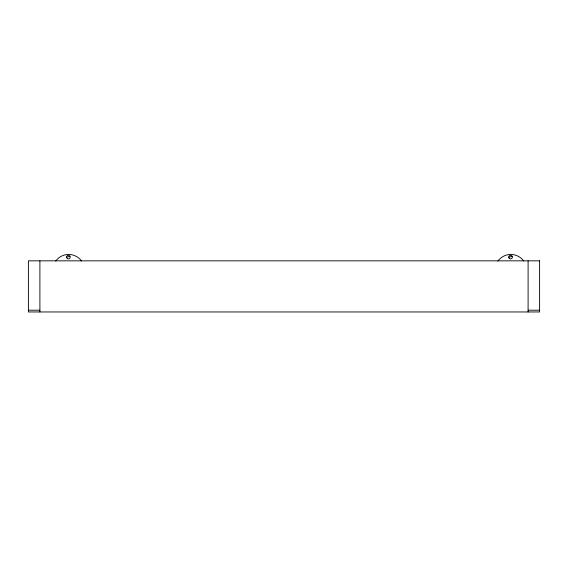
<?xml version="1.0" encoding="UTF-8"?>
<svg xmlns="http://www.w3.org/2000/svg" width="568" height="568" viewBox="0 0 568 568"><rect width="100%" height="100%" fill="white"/><g stroke="black" fill="none" stroke-linecap="round" stroke-linejoin="round"><path stroke-width="0.85" d="M66.357 257.261L69.871 256.31M508.545 257.261L512.059 256.31M28.4 310.199L39.902 310.199M528.098 310.199L539.6 310.199M528.098 260.84L528.098 311.96M39.902 260.84L39.902 311.96M55.735 261.039A15.975 15.975 0 0 1 81.579 261.039M497.923 261.039A15.975 15.975 0 0 1 523.767 261.039M539.6 260.84L28.4 260.84L28.4 311.96L539.6 311.96L539.6 260.84M67.351 258.561A1.81 1.81 0 0 0 70.191 257.233A1.81 1.81 0 0 0 67.627 255.437A1.81 1.81 0 0 0 67.351 258.561M509.539 258.561A1.81 1.81 0 0 0 512.379 257.233A1.81 1.81 0 0 0 509.815 255.437A1.81 1.81 0 0 0 509.539 258.561"/></g></svg>
